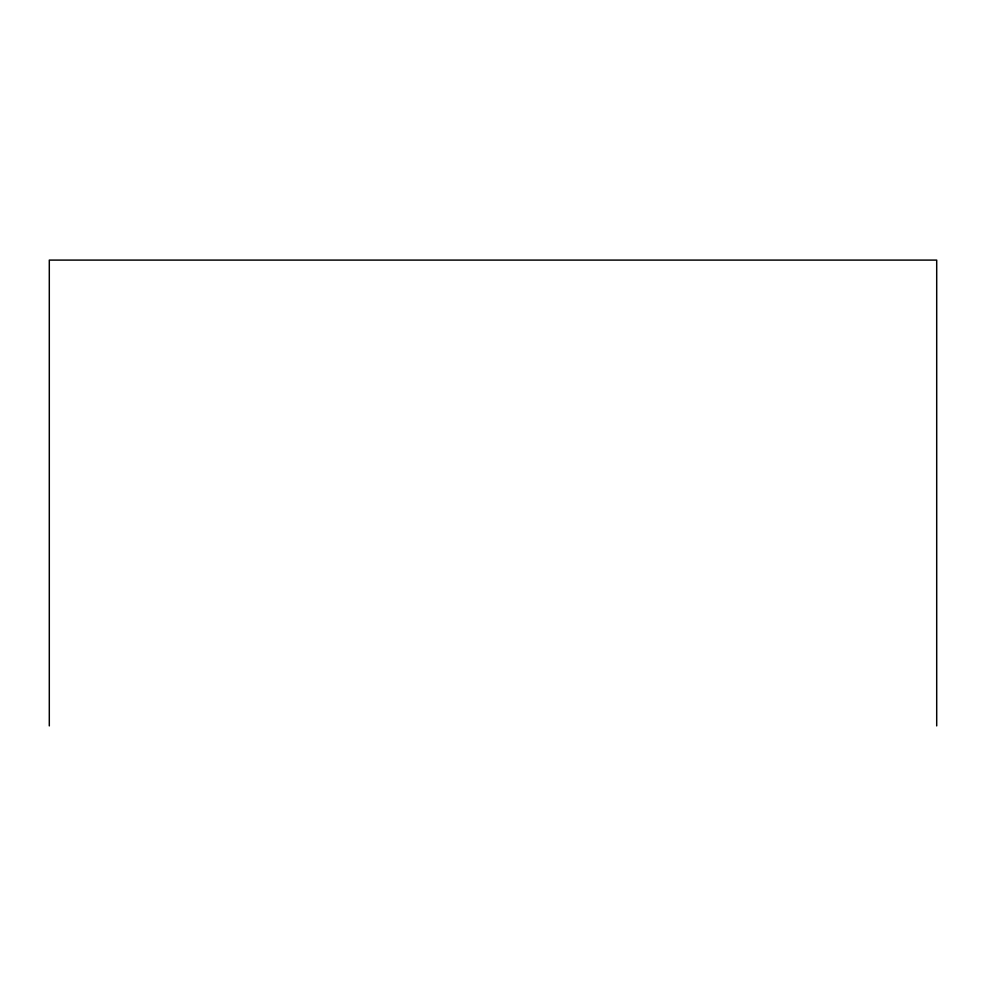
<?xml version="1.0" encoding="UTF-8"?>
<svg xmlns="http://www.w3.org/2000/svg" width="986" height="986" viewBox="0 0 986 986"><rect width="100%" height="100%" fill="white"/><g stroke="black" fill="none" stroke-linecap="round" stroke-linejoin="round"><path stroke-width="1.48" d="M936.7 725.906L936.7 260.094L49.3 260.094L49.3 725.906"/></g></svg>
